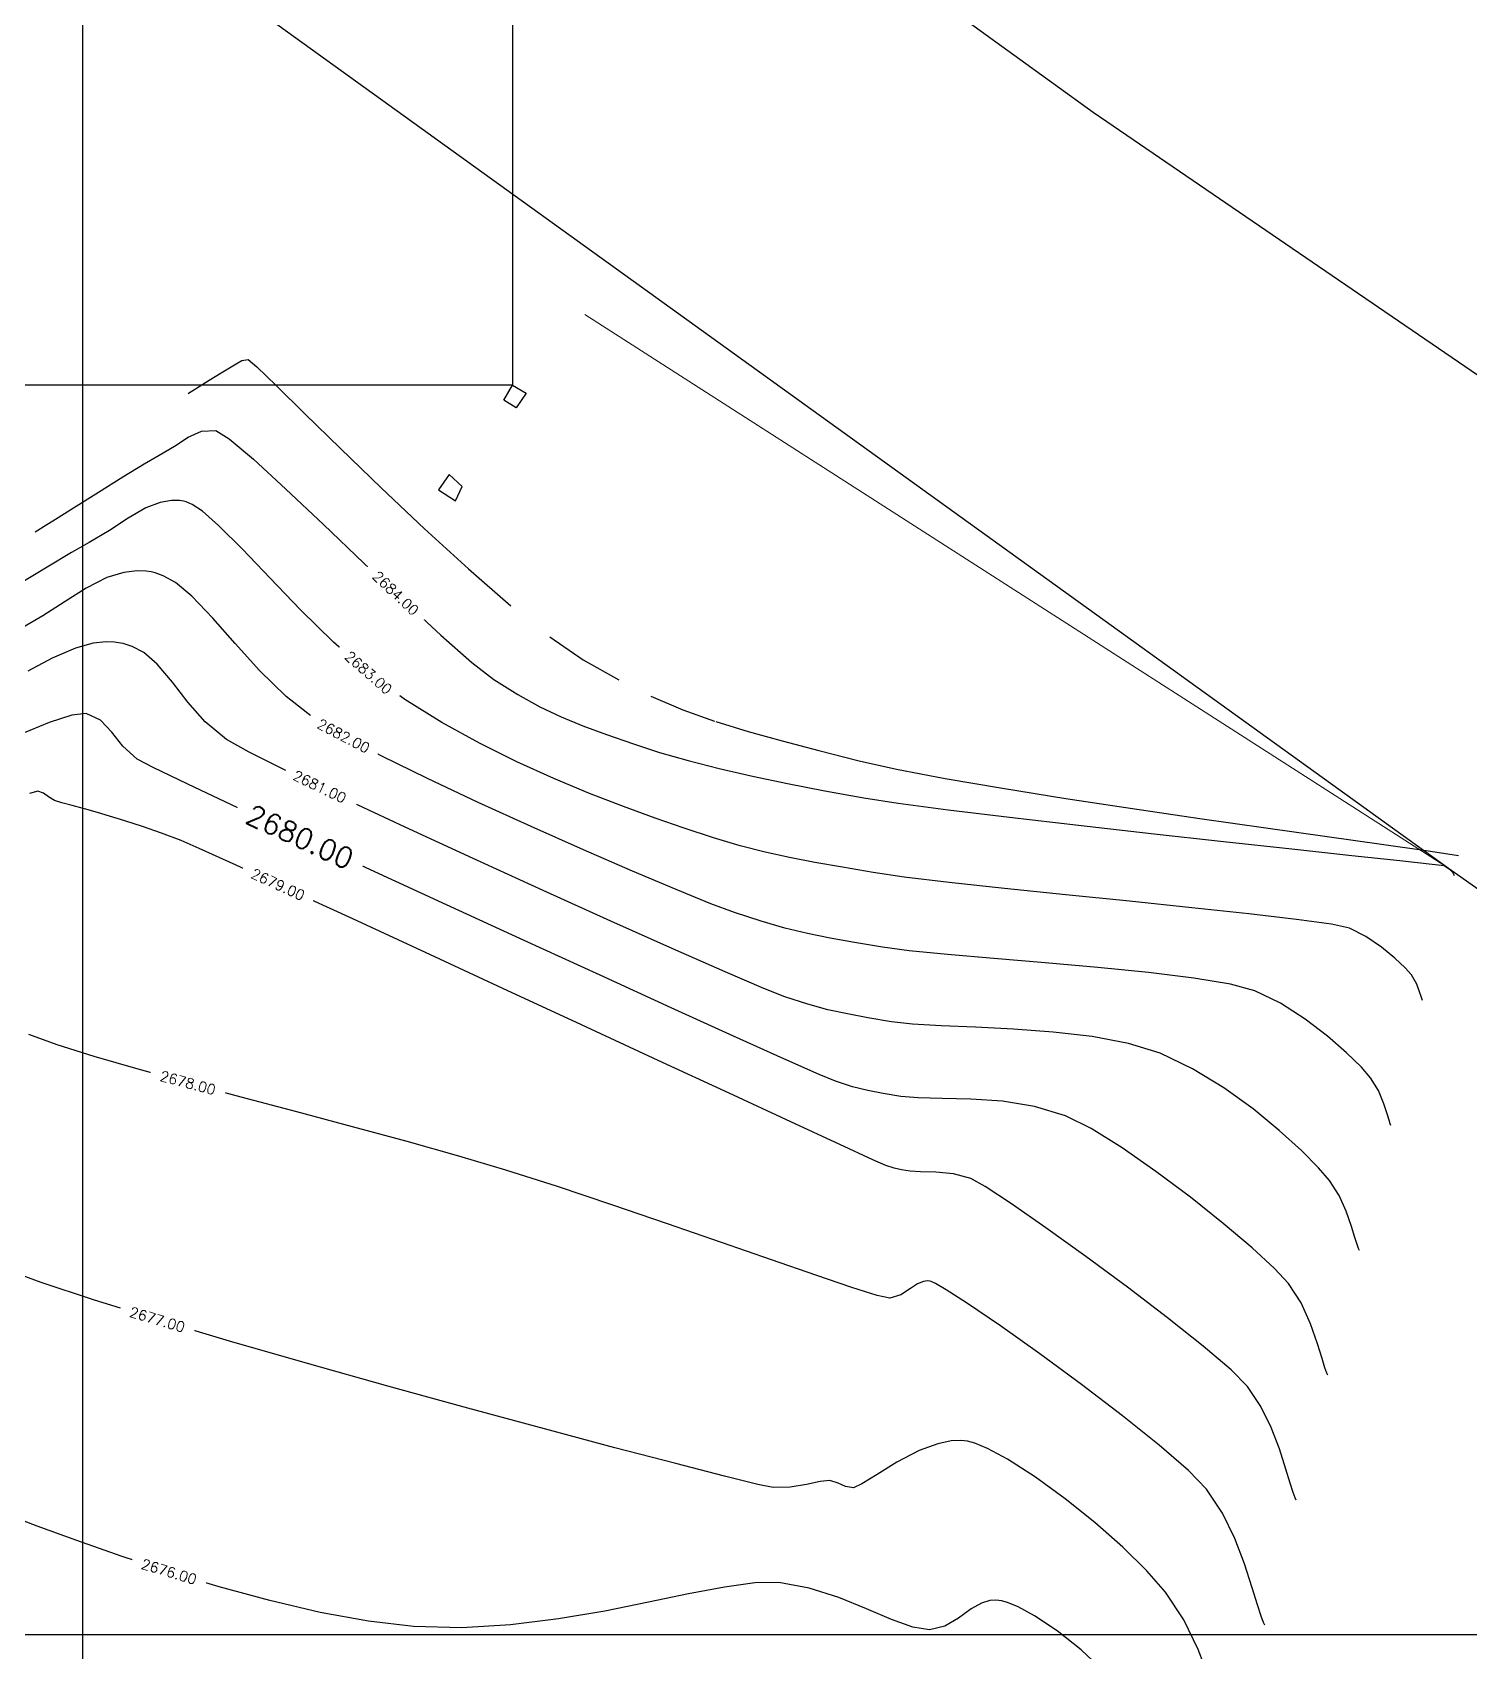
# Model space of a CAD drawing. Header units: millimetres. Extents: x 736950 to 738835, y 8500595 to 8502131.
# Drawn here: x 738298.76 to 738333.98, y 8501899.58 to 8501939.25 of the extents above; entities that cross this region are included whole.
import ezdxf

# ---------------------------------------------------------------- set-up
doc = ezdxf.new("R2010")
doc.units = ezdxf.units.MM
for name, color, linetype in [('C-TOPO', 7, 'Continuous'), ('C-TOPO-MAJR', 9, 'Continuous'), ('C-TOPO-MINR', 8, 'Continuous'), ('C-TOPO-TEXT', 7, 'Continuous'), ('Cuadricula Coordenadas', 5, 'Continuous')]:
    doc.layers.add(name, color=color, linetype=linetype)
doc.layers.add('LETRERO', color=5, linetype='Continuous', lineweight=30)
doc.layers.add('pista', color=251, linetype='Continuous', lineweight=5)
doc.layers.get('C-TOPO-TEXT').off()
doc.styles.get("Standard").update_dxf_attribs({"font": 'simplex.shx'})

# ---------------------------------------------------------------- blocks, each defined once
blk = doc.blocks.new('*U123')
at = {"layer": 'C-TOPO-MAJR', "color": 9, "linetype": 'Continuous', "lineweight": -3, "insert": (738305.317, 8501919.542, 2680), "char_height": 0.5, "width": 2.9819, "attachment_point": 5, "rotation": 335.1089, "bg_fill": 3, "box_fill_scale": 1.4, "bg_fill_color": 256, "bg_fill_true_color": 13158600, "bg_fill_transparency": 0}
blk.add_mtext('2680.00', dxfattribs=at)
at = {"layer": 'C-TOPO-MINR', "color": 4, "linetype": 'Continuous', "lineweight": -3, "char_height": 0.25, "attachment_point": 5, "bg_fill": 3, "box_fill_scale": 1.8, "bg_fill_color": 256, "bg_fill_true_color": 13158600, "bg_fill_transparency": 0}
for s, insert, width, rotation in [('2681.00', (738305.868, 8501920.737, 2681), 1.44286, 334.3395), ('2679.00', (738304.778, 8501918.375, 2679), 1.49095, 335.3346)]:
    blk.add_mtext(s, dxfattribs=dict(at, insert=insert, width=width, rotation=rotation))
blk = doc.blocks.new('*U124')
at = {"layer": 'C-TOPO-MINR', "color": 4, "linetype": 'Continuous', "lineweight": -3, "insert": (738302.57, 8501913.515, 2678), "char_height": 0.25, "width": 1.49095, "attachment_point": 5, "rotation": 344.9995, "bg_fill": 3, "box_fill_scale": 1.8, "bg_fill_color": 256, "bg_fill_true_color": 13158600, "bg_fill_transparency": 0}
blk.add_mtext('2678.00', dxfattribs=at)
blk = doc.blocks.new('*U125')
at = {"layer": 'C-TOPO-MINR', "color": 4, "linetype": 'Continuous', "lineweight": -3, "insert": (738301.82, 8501907.715, 2677), "char_height": 0.25, "width": 1.49095, "attachment_point": 5, "rotation": 343.5042, "bg_fill": 3, "box_fill_scale": 1.8, "bg_fill_color": 256, "bg_fill_true_color": 13158600, "bg_fill_transparency": 0}
blk.add_mtext('2677.00', dxfattribs=at)
blk = doc.blocks.new('*U126')
at = {"layer": 'C-TOPO-MINR', "color": 4, "linetype": 'Continuous', "lineweight": -3, "insert": (738302.108, 8501901.539, 2676), "char_height": 0.25, "width": 1.49095, "attachment_point": 5, "rotation": 343.1952, "bg_fill": 3, "box_fill_scale": 1.8, "bg_fill_color": 256, "bg_fill_true_color": 13158600, "bg_fill_transparency": 0}
blk.add_mtext('2676.00', dxfattribs=at)
blk = doc.blocks.new('*U147')
at = {"layer": 'C-TOPO-MINR', "color": 4, "linetype": 'Continuous', "lineweight": -3, "insert": (738305.799, 8501920.77, 2681), "char_height": 0.25, "width": 1.44286, "attachment_point": 5, "rotation": 334.3395, "bg_fill": 3, "box_fill_scale": 1.8, "bg_fill_color": 256, "bg_fill_true_color": 13158600, "bg_fill_transparency": 0}
blk.add_mtext('2681.00', dxfattribs=at)
at = {"layer": 'C-TOPO-MINR', "color": 4, "linetype": 'Continuous', "lineweight": -3, "insert": (738306.383, 8501922.014, 2682), "char_height": 0.25, "width": 1.49095, "attachment_point": 5, "rotation": 332.2533, "bg_fill": 3, "box_fill_scale": 1.8, "bg_fill_color": 256, "bg_fill_true_color": 13158600, "bg_fill_transparency": 0}
blk.add_mtext('2682.00', dxfattribs=at)
blk = doc.blocks.new('*U148')
at = {"layer": 'C-TOPO-MINR', "color": 4, "linetype": 'Continuous', "lineweight": -3, "insert": (738306.995, 8501923.564, 2683), "char_height": 0.25, "width": 1.49095, "attachment_point": 5, "rotation": 318.7321, "bg_fill": 3, "box_fill_scale": 1.8, "bg_fill_color": 256, "bg_fill_true_color": 13158600, "bg_fill_transparency": 0}
blk.add_mtext('2683.00', dxfattribs=at)
blk = doc.blocks.new('*U149')
at = {"layer": 'C-TOPO-MINR', "color": 4, "linetype": 'Continuous', "lineweight": -3, "insert": (738307.663, 8501925.511, 2684), "char_height": 0.25, "width": 1.49095, "attachment_point": 5, "rotation": 316.57, "bg_fill": 3, "box_fill_scale": 1.8, "bg_fill_color": 256, "bg_fill_true_color": 13158600, "bg_fill_transparency": 0}
blk.add_mtext('2684.00', dxfattribs=at)

msp = doc.modelspace()

# ---------------------------------------------------------------- linework, layer by layer
at = {"flags": 128}
msp.add_lwpolyline([(738133.338, 8502054.322), (738310.526, 8502054.322), (738310.526, 8501930.612), (738133.338, 8501930.612)], close=True, dxfattribs=at)
msp.add_lwpolyline([(737992.237, 8502032.929), (738060.228, 8502033.963), (738124.078, 8502038.099), (738168.945, 8502039.823), (738184.338, 8502040.373), (738194.182, 8502040.638), (738201.529, 8502039.959), (738208.875, 8502038.192), (738217.719, 8502034.117), (738227.403, 8502029.391), (738239.375, 8502021.186), (738248.416, 8502010.787), (738259.11, 8501998.031), (738273.844, 8501978.937), (738282.989, 8501969.785), (738293.234, 8501960.896), (738307.564, 8501949.71), (738324.755, 8501937.3), (738346.321, 8501922.553), (738365.169, 8501910.659), (738374.717, 8501906.845), (738383.991, 8501905.483), (738394.221, 8501905.483), (738402.405, 8501907.389)], dxfattribs=at)
msp.add_lwpolyline([(737992.237, 8502032.929), (738060.228, 8502033.963), (738124.078, 8502038.099), (738168.945, 8502039.823), (738184.338, 8502040.373), (738194.182, 8502040.638), (738201.529, 8502039.959), (738208.875, 8502038.192), (738217.719, 8502034.117), (738227.403, 8502029.391), (738239.375, 8502021.186), (738248.416, 8502010.787), (738259.11, 8501998.031), (738273.844, 8501978.937), (738282.989, 8501969.785), (738293.234, 8501960.896), (738307.564, 8501949.71), (738324.755, 8501937.3), (738346.321, 8501922.553), (738365.169, 8501910.659), (738374.717, 8501906.845), (738383.991, 8501905.483), (738394.221, 8501905.483), (738402.405, 8501907.389)], dxfattribs=at)
at = {"layer": 'C-TOPO', "color": 3, "linetype": 'Continuous', "lineweight": -3}
for p, q in [((738303.588, 8501931.031, 2685), (738303.75, 8501931.131, 2685)), ((738303.75, 8501931.131, 2685), (738303.896, 8501931.214, 2685)), ((738303.896, 8501931.214, 2685), (738304.051, 8501931.234, 2685)), ((738304.051, 8501931.234, 2685), (738304.256, 8501931.061, 2685)), ((738304.256, 8501931.061, 2685), (738304.735, 8501930.599, 2685)), ((738302.85, 8501930.578, 2685), (738303.091, 8501930.73, 2685)), ((738303.091, 8501930.73, 2685), (738303.383, 8501930.911, 2685)), ((738303.383, 8501930.911, 2685), (738303.588, 8501931.031, 2685)), ((738302.575, 8501930.406, 2685), (738302.609, 8501930.427, 2685)), ((738302.609, 8501930.427, 2685), (738302.692, 8501930.479, 2685)), ((738302.692, 8501930.479, 2685), (738302.85, 8501930.578, 2685)), ((738304.735, 8501930.599, 2685), (738305.438, 8501929.91, 2685)), ((738305.438, 8501929.91, 2685), (738306.312, 8501929.054, 2685)), ((738306.312, 8501929.054, 2685), (738307.306, 8501928.094, 2685)), ((738307.306, 8501928.094, 2685), (738308.367, 8501927.092, 2685)), ((738308.367, 8501927.092, 2685), (738309.444, 8501926.108, 2685)), ((738309.444, 8501926.108, 2685), (738310.485, 8501925.204, 2685)), ((738311.439, 8501924.442, 2685), (738312.253, 8501923.883, 2685)), ((738312.253, 8501923.883, 2685), (738313.126, 8501923.389, 2685)), ((738313.917, 8501922.985, 2690), (738314.696, 8501922.651, 2690)), ((738299.168, 8501922.341, 2680), (738298.458, 8501922.047, 2680)), ((738299.723, 8501922.524, 2680), (738299.168, 8501922.341, 2680)), ((738300.078, 8501922.565, 2680), (738299.723, 8501922.524, 2680)), ((738300.431, 8501922.404, 2680), (738300.078, 8501922.565, 2680)), ((738300.705, 8501922.108, 2680), (738300.431, 8501922.404, 2680)), ((738314.696, 8501922.651, 2690), (738315.475, 8501922.377, 2690)), ((738315.504, 8501922.369, 2685), (738316.298, 8501922.123, 2685)), ((738300.979, 8501921.76, 2680), (738300.705, 8501922.108, 2680)), ((738316.298, 8501922.123, 2685), (738317.132, 8501921.893, 2685)), ((738301.33, 8501921.443, 2680), (738300.979, 8501921.76, 2680)), ((738317.132, 8501921.893, 2685), (738318.031, 8501921.661, 2685)), ((738318.031, 8501921.661, 2685), (738319.019, 8501921.407, 2685)), ((738301.717, 8501921.242, 2680), (738301.33, 8501921.443, 2680)), ((738302.567, 8501920.832, 2680), (738301.717, 8501921.242, 2680)), ((738319.019, 8501921.407, 2685), (738319.934, 8501921.199, 2685)), ((738319.934, 8501921.199, 2685), (738321.126, 8501920.972, 2685)), ((738303.794, 8501920.253, 2680), (738302.567, 8501920.832, 2680)), ((738321.126, 8501920.972, 2685), (738322.529, 8501920.731, 2685)), ((738322.529, 8501920.731, 2685), (738324.08, 8501920.484, 2685)), ((738324.08, 8501920.484, 2685), (738325.715, 8501920.236, 2685)), ((738305.317, 8501919.542, 2680), (738303.794, 8501920.253, 2680)), ((738325.715, 8501920.236, 2685), (738327.37, 8501919.993, 2685)), ((738327.37, 8501919.993, 2685), (738328.981, 8501919.763, 2685)), ((738307.049, 8501918.738, 2680), (738305.317, 8501919.542, 2680)), ((738328.981, 8501919.763, 2685), (738330.483, 8501919.551, 2685)), ((738330.483, 8501919.551, 2685), (738331.814, 8501919.364, 2685)), ((738331.814, 8501919.364, 2685), (738332.909, 8501919.207, 2685)), ((738332.909, 8501919.207, 2685), (738333.703, 8501919.088, 2685)), ((738308.909, 8501917.879, 2680), (738307.049, 8501918.738, 2680)), ((738310.812, 8501917.004, 2680), (738308.909, 8501917.879, 2680)), ((738312.674, 8501916.151, 2680), (738310.812, 8501917.004, 2680)), ((738314.411, 8501915.357, 2680), (738312.674, 8501916.151, 2680)), ((738315.94, 8501914.663, 2680), (738314.411, 8501915.357, 2680)), ((738317.177, 8501914.105, 2680), (738315.94, 8501914.663, 2680)), ((738318.037, 8501913.723, 2680), (738317.177, 8501914.105, 2680)), ((738318.438, 8501913.554, 2680), (738318.037, 8501913.723, 2680)), ((738318.858, 8501913.421, 2680), (738318.438, 8501913.554, 2680)), ((738319.229, 8501913.329, 2680), (738318.858, 8501913.421, 2680)), ((738319.604, 8501913.255, 2680), (738319.229, 8501913.329, 2680)), ((738320.04, 8501913.178, 2680), (738319.604, 8501913.255, 2680)), ((738320.463, 8501913.145, 2680), (738320.04, 8501913.178, 2680)), ((738321.051, 8501913.135, 2680), (738320.463, 8501913.145, 2680)), ((738321.755, 8501913.119, 2680), (738321.051, 8501913.135, 2680)), ((738322.527, 8501913.063, 2680), (738321.755, 8501913.119, 2680)), ((738323.318, 8501912.937, 2680), (738322.527, 8501913.063, 2680)), ((738324.077, 8501912.708, 2680), (738323.318, 8501912.937, 2680)), ((738324.706, 8501912.394, 2680), (738324.077, 8501912.708, 2680)), ((738325.463, 8501911.924, 2680), (738324.706, 8501912.394, 2680)), ((738326.292, 8501911.347, 2680), (738325.463, 8501911.924, 2680)), ((738327.137, 8501910.713, 2680), (738326.292, 8501911.347, 2680)), ((738327.94, 8501910.071, 2680), (738327.137, 8501910.713, 2680)), ((738328.647, 8501909.472, 2680), (738327.94, 8501910.071, 2680)), ((738329.199, 8501908.964, 2680), (738328.647, 8501909.472, 2680)), ((738329.542, 8501908.598, 2680), (738329.199, 8501908.964, 2680)), ((738329.847, 8501908.122, 2680), (738329.542, 8501908.598, 2680)), ((738330.076, 8501907.615, 2680), (738329.847, 8501908.122, 2680)), ((738330.249, 8501907.121, 2680), (738330.076, 8501907.615, 2680)), ((738330.36, 8501906.765, 2680), (738330.249, 8501907.121, 2680)), ((738330.433, 8501906.536, 2680), (738330.36, 8501906.765, 2680)), ((738330.479, 8501906.406, 2680), (738330.433, 8501906.536, 2680)), ((738330.503, 8501906.35, 2680), (738330.479, 8501906.406, 2680))]:
    msp.add_line(p, q, dxfattribs=at)
at = {"layer": 'C-TOPO', "color": 42, "linetype": 'Continuous', "lineweight": -3}
for p, q in [((738302.574, 8501929.331, 2684), (738302.902, 8501929.478, 2684)), ((738302.902, 8501929.478, 2684), (738303.256, 8501929.5, 2684)), ((738303.256, 8501929.5, 2684), (738303.581, 8501929.297, 2684)), ((738301.868, 8501928.891, 2684), (738302.24, 8501929.116, 2684)), ((738302.24, 8501929.116, 2684), (738302.574, 8501929.331, 2684)), ((738303.581, 8501929.297, 2684), (738304.175, 8501928.792, 2684)), ((738300.977, 8501928.363, 2684), (738301.499, 8501928.68, 2684)), ((738301.499, 8501928.68, 2684), (738301.868, 8501928.891, 2684)), ((738304.175, 8501928.792, 2684), (738304.969, 8501928.064, 2684)), ((738300.376, 8501927.988, 2684), (738300.977, 8501928.363, 2684)), ((738299.769, 8501927.606, 2684), (738300.376, 8501927.988, 2684)), ((738304.969, 8501928.064, 2684), (738305.894, 8501927.191, 2684)), ((738299.328, 8501927.328, 2684), (738299.769, 8501927.606, 2684)), ((738301.542, 8501927.602, 2683), (738301.106, 8501927.349, 2683)), ((738301.894, 8501927.736, 2683), (738301.542, 8501927.602, 2683)), ((738302.17, 8501927.781, 2683), (738301.894, 8501927.736, 2683)), ((738302.362, 8501927.779, 2683), (738302.17, 8501927.781, 2683)), ((738302.462, 8501927.767, 2683), (738302.362, 8501927.779, 2683)), ((738302.527, 8501927.751, 2683), (738302.462, 8501927.767, 2683)), ((738302.672, 8501927.688, 2683), (738302.527, 8501927.751, 2683)), ((738302.926, 8501927.518, 2683), (738302.672, 8501927.688, 2683)), ((738303.324, 8501927.173, 2683), (738302.926, 8501927.518, 2683)), ((738298.895, 8501927.056, 2684), (738299.048, 8501927.152, 2684)), ((738299.048, 8501927.152, 2684), (738299.328, 8501927.328, 2684)), ((738301.106, 8501927.349, 2683), (738300.65, 8501927.049, 2683)), ((738303.912, 8501926.587, 2683), (738303.324, 8501927.173, 2683)), ((738305.894, 8501927.191, 2684), (738306.881, 8501926.251, 2684)), ((738298.83, 8501927.016, 2684), (738298.895, 8501927.056, 2684)), ((738300.148, 8501926.75, 2683), (738299.716, 8501926.507, 2683)), ((738300.65, 8501927.049, 2683), (738300.148, 8501926.75, 2683)), ((738299.716, 8501926.507, 2683), (738299.123, 8501926.152, 2683)), ((738304.585, 8501925.879, 2683), (738303.912, 8501926.587, 2683)), ((738299.123, 8501926.152, 2683), (738298.421, 8501925.721, 2683)), ((738300.583, 8501925.893, 2682), (738300.076, 8501925.638, 2682)), ((738300.999, 8501926.02, 2682), (738300.583, 8501925.893, 2682)), ((738301.325, 8501926.056, 2682), (738300.999, 8501926.02, 2682)), ((738301.551, 8501926.048, 2682), (738301.325, 8501926.056, 2682)), ((738301.667, 8501926.033, 2682), (738301.551, 8501926.048, 2682)), ((738301.767, 8501926.012, 2682), (738301.667, 8501926.033, 2682)), ((738301.967, 8501925.941, 2682), (738301.767, 8501926.012, 2682)), ((738302.266, 8501925.77, 2682), (738301.967, 8501925.941, 2682)), ((738306.881, 8501926.251, 2684), (738307.861, 8501925.324, 2684)), ((738300.076, 8501925.638, 2682), (738299.562, 8501925.312, 2682)), ((738302.667, 8501925.44, 2682), (738302.266, 8501925.77, 2682)), ((738305.333, 8501925.104, 2683), (738304.585, 8501925.879, 2683)), ((738299.562, 8501925.312, 2682), (738299.02, 8501924.956, 2682)), ((738303.184, 8501924.902, 2682), (738302.667, 8501925.44, 2682)), ((738306.14, 8501924.314, 2683), (738305.333, 8501925.104, 2683)), ((738307.861, 8501925.324, 2684), (738308.765, 8501924.486, 2684)), ((738299.02, 8501924.956, 2682), (738298.428, 8501924.61, 2682)), ((738303.731, 8501924.276, 2682), (738303.184, 8501924.902, 2682)), ((738300.565, 8501924.318, 2681), (738300.249, 8501924.284, 2681)), ((738300.771, 8501924.312, 2681), (738300.565, 8501924.318, 2681)), ((738300.873, 8501924.299, 2681), (738300.771, 8501924.312, 2681)), ((738300.987, 8501924.276, 2681), (738300.873, 8501924.299, 2681)), ((738306.995, 8501923.564, 2683), (738306.14, 8501924.314, 2683)), ((738308.765, 8501924.486, 2684), (738309.524, 8501923.817, 2684)), ((738299.245, 8501923.923, 2681), (738298.65, 8501923.603, 2681)), ((738299.813, 8501924.166, 2681), (738299.245, 8501923.923, 2681)), ((738300.249, 8501924.284, 2681), (738299.813, 8501924.166, 2681)), ((738301.201, 8501924.208, 2681), (738300.987, 8501924.276, 2681)), ((738301.487, 8501924.055, 2681), (738301.201, 8501924.208, 2681)), ((738301.82, 8501923.773, 2681), (738301.487, 8501924.055, 2681)), ((738304.323, 8501923.617, 2682), (738303.731, 8501924.276, 2682)), ((738302.196, 8501923.333, 2681), (738301.82, 8501923.773, 2681)), ((738304.975, 8501922.979, 2682), (738304.323, 8501923.617, 2682)), ((738307.884, 8501922.907, 2683), (738306.995, 8501923.564, 2683)), ((738309.524, 8501923.817, 2684), (738310.068, 8501923.395, 2684)), ((738302.571, 8501922.845, 2681), (738302.196, 8501923.333, 2681)), ((738310.068, 8501923.395, 2684), (738310.655, 8501923.028, 2684)), ((738302.994, 8501922.361, 2681), (738302.571, 8501922.845, 2681)), ((738305.699, 8501922.419, 2682), (738304.975, 8501922.979, 2682)), ((738308.795, 8501922.343, 2683), (738307.884, 8501922.907, 2683)), ((738310.655, 8501923.028, 2684), (738311.194, 8501922.731, 2684)), ((738311.194, 8501922.731, 2684), (738311.714, 8501922.482, 2684)), ((738303.515, 8501921.931, 2681), (738302.994, 8501922.361, 2681)), ((738306.383, 8501922.014, 2682), (738305.699, 8501922.419, 2682)), ((738309.716, 8501921.834, 2683), (738308.795, 8501922.343, 2683)), ((738311.714, 8501922.482, 2684), (738312.25, 8501922.261, 2684)), ((738304.075, 8501921.618, 2681), (738303.515, 8501921.931, 2681)), ((738307.319, 8501921.522, 2682), (738306.383, 8501922.014, 2682)), ((738312.25, 8501922.261, 2684), (738312.831, 8501922.047, 2684)), ((738312.831, 8501922.047, 2684), (738313.49, 8501921.817, 2684)), ((738305.054, 8501921.128, 2681), (738304.075, 8501921.618, 2681)), ((738308.441, 8501920.969, 2682), (738307.319, 8501921.522, 2682)), ((738310.634, 8501921.377, 2683), (738309.716, 8501921.834, 2683)), ((738313.49, 8501921.817, 2684), (738314.129, 8501921.612, 2684)), ((738314.129, 8501921.612, 2684), (738314.83, 8501921.412, 2684)), ((738306.357, 8501920.502, 2681), (738305.054, 8501921.128, 2681)), ((738311.536, 8501920.968, 2683), (738310.634, 8501921.377, 2683)), ((738314.83, 8501921.412, 2684), (738315.588, 8501921.218, 2684)), ((738315.588, 8501921.218, 2684), (738316.402, 8501921.029, 2684)), ((738309.682, 8501920.384, 2682), (738308.441, 8501920.969, 2682)), ((738312.409, 8501920.604, 2683), (738311.536, 8501920.968, 2683)), ((738316.402, 8501921.029, 2684), (738317.266, 8501920.846, 2684)), ((738317.266, 8501920.846, 2684), (738318.178, 8501920.667, 2684)), ((738298.89, 8501920.659, 2679), (738298.69, 8501920.602, 2679)), ((738299.033, 8501920.613, 2679), (738298.89, 8501920.659, 2679)), ((738299.155, 8501920.523, 2679), (738299.033, 8501920.613, 2679)), ((738299.3, 8501920.435, 2679), (738299.155, 8501920.523, 2679)), ((738299.478, 8501920.377, 2679), (738299.3, 8501920.435, 2679)), ((738299.734, 8501920.308, 2679), (738299.478, 8501920.377, 2679)), ((738307.891, 8501919.782, 2681), (738306.357, 8501920.502, 2681)), ((738310.978, 8501919.792, 2682), (738309.682, 8501920.384, 2682)), ((738313.241, 8501920.282, 2683), (738312.409, 8501920.604, 2683)), ((738318.178, 8501920.667, 2684), (738319.133, 8501920.494, 2684)), ((738319.133, 8501920.494, 2684), (738319.976, 8501920.366, 2684)), ((738319.976, 8501920.366, 2684), (738321.198, 8501920.207, 2684)), ((738300.036, 8501920.227, 2679), (738299.734, 8501920.308, 2679)), ((738300.353, 8501920.136, 2679), (738300.036, 8501920.227, 2679)), ((738300.65, 8501920.046, 2679), (738300.353, 8501920.136, 2679)), ((738301.024, 8501919.931, 2679), (738300.65, 8501920.046, 2679)), ((738301.455, 8501919.793, 2679), (738301.024, 8501919.931, 2679)), ((738314.018, 8501919.999, 2683), (738313.241, 8501920.282, 2683)), ((738314.727, 8501919.752, 2683), (738314.018, 8501919.999, 2683)), ((738321.198, 8501920.207, 2684), (738322.703, 8501920.024, 2684)), ((738322.703, 8501920.024, 2684), (738324.394, 8501919.827, 2684)), ((738301.922, 8501919.634, 2679), (738301.455, 8501919.793, 2679)), ((738302.403, 8501919.453, 2679), (738301.922, 8501919.634, 2679)), ((738309.562, 8501919.009, 2681), (738307.891, 8501919.782, 2681)), ((738312.261, 8501919.221, 2682), (738310.978, 8501919.792, 2682)), ((738315.449, 8501919.515, 2683), (738314.727, 8501919.752, 2683)), ((738324.394, 8501919.827, 2684), (738326.175, 8501919.626, 2684)), ((738326.175, 8501919.626, 2684), (738327.95, 8501919.43, 2684)), ((738302.847, 8501919.258, 2679), (738302.403, 8501919.453, 2679)), ((738303.754, 8501918.845, 2679), (738302.847, 8501919.258, 2679)), ((738313.468, 8501918.698, 2682), (738312.261, 8501919.221, 2682)), ((738316.101, 8501919.324, 2683), (738315.449, 8501919.515, 2683)), ((738316.713, 8501919.169, 2683), (738316.101, 8501919.324, 2683)), ((738317.315, 8501919.036, 2683), (738316.713, 8501919.169, 2683)), ((738327.95, 8501919.43, 2684), (738329.622, 8501919.247, 2684)), ((738329.622, 8501919.247, 2684), (738331.094, 8501919.087, 2684)), ((738305.038, 8501918.256, 2679), (738303.754, 8501918.845, 2679)), ((738311.275, 8501918.227, 2681), (738309.562, 8501919.009, 2681)), ((738317.936, 8501918.916, 2683), (738317.315, 8501919.036, 2683)), ((738318.608, 8501918.796, 2683), (738317.936, 8501918.916, 2683)), ((738319.36, 8501918.665, 2683), (738318.608, 8501918.796, 2683)), ((738331.094, 8501919.087, 2684), (738332.271, 8501918.959, 2684)), ((738332.271, 8501918.959, 2684), (738333.056, 8501918.873, 2684)), ((738333.056, 8501918.873, 2684), (738333.352, 8501918.837, 2684)), ((738333.352, 8501918.837, 2684), (738333.481, 8501918.751, 2684)), ((738333.481, 8501918.751, 2684), (738333.56, 8501918.681, 2684)), ((738314.531, 8501918.25, 2682), (738313.468, 8501918.698, 2682)), ((738320.123, 8501918.555, 2683), (738319.36, 8501918.665, 2683)), ((738321.226, 8501918.424, 2683), (738320.123, 8501918.555, 2683)), ((738322.577, 8501918.279, 2683), (738321.226, 8501918.424, 2683)), ((738333.56, 8501918.681, 2684), (738333.596, 8501918.595, 2684)), ((738306.612, 8501917.53, 2679), (738305.038, 8501918.256, 2679)), ((738312.938, 8501917.475, 2681), (738311.275, 8501918.227, 2681)), ((738315.385, 8501917.903, 2682), (738314.531, 8501918.25, 2682)), ((738324.08, 8501918.123, 2683), (738322.577, 8501918.279, 2683)), ((738325.642, 8501917.964, 2683), (738324.08, 8501918.123, 2683)), ((738327.168, 8501917.807, 2683), (738325.642, 8501917.964, 2683)), ((738315.964, 8501917.686, 2682), (738315.385, 8501917.903, 2682)), ((738316.616, 8501917.474, 2682), (738315.964, 8501917.686, 2682)), ((738328.565, 8501917.657, 2683), (738327.168, 8501917.807, 2683)), ((738329.737, 8501917.519, 2683), (738328.565, 8501917.657, 2683)), ((738308.39, 8501916.708, 2679), (738306.612, 8501917.53, 2679)), ((738314.456, 8501916.797, 2681), (738312.938, 8501917.475, 2681)), ((738317.2, 8501917.309, 2682), (738316.616, 8501917.474, 2682)), ((738317.752, 8501917.176, 2682), (738317.2, 8501917.309, 2682)), ((738318.308, 8501917.063, 2682), (738317.752, 8501917.176, 2682)), ((738330.591, 8501917.4, 2683), (738329.737, 8501917.519, 2683)), ((738331.033, 8501917.304, 2683), (738330.591, 8501917.4, 2683)), ((738331.438, 8501917.101, 2683), (738331.033, 8501917.304, 2683)), ((738315.735, 8501916.234, 2681), (738314.456, 8501916.797, 2681)), ((738318.908, 8501916.955, 2682), (738318.308, 8501917.063, 2682)), ((738319.587, 8501916.836, 2682), (738318.908, 8501916.955, 2682)), ((738320.243, 8501916.749, 2682), (738319.587, 8501916.836, 2682)), ((738331.817, 8501916.843, 2683), (738331.438, 8501917.101, 2683)), ((738332.146, 8501916.574, 2683), (738331.817, 8501916.843, 2683)), ((738310.287, 8501915.829, 2679), (738308.39, 8501916.708, 2679)), ((738321.182, 8501916.657, 2682), (738320.243, 8501916.749, 2682)), ((738322.321, 8501916.56, 2682), (738321.182, 8501916.657, 2682)), ((738323.576, 8501916.455, 2682), (738322.321, 8501916.56, 2682)), ((738324.867, 8501916.341, 2682), (738323.576, 8501916.455, 2682)), ((738332.4, 8501916.332, 2683), (738332.146, 8501916.574, 2683)), ((738316.681, 8501915.828, 2681), (738315.735, 8501916.234, 2681)), ((738326.108, 8501916.217, 2682), (738324.867, 8501916.341, 2682)), ((738327.219, 8501916.082, 2682), (738326.108, 8501916.217, 2682)), ((738328.115, 8501915.934, 2682), (738327.219, 8501916.082, 2682)), ((738332.555, 8501916.16, 2683), (738332.4, 8501916.332, 2683)), ((738332.685, 8501915.933, 2683), (738332.555, 8501916.16, 2683)), ((738312.217, 8501914.934, 2679), (738310.287, 8501915.829, 2679)), ((738317.201, 8501915.62, 2681), (738316.681, 8501915.828, 2681)), ((738317.759, 8501915.441, 2681), (738317.201, 8501915.62, 2681)), ((738328.715, 8501915.772, 2682), (738328.115, 8501915.934, 2682)), ((738329.345, 8501915.465, 2682), (738328.715, 8501915.772, 2682)), ((738332.752, 8501915.749, 2683), (738332.685, 8501915.933, 2683)), ((738332.79, 8501915.627, 2683), (738332.752, 8501915.749, 2683)), ((738332.812, 8501915.561, 2683), (738332.79, 8501915.627, 2683)), ((738318.253, 8501915.307, 2681), (738317.759, 8501915.441, 2681)), ((738318.729, 8501915.203, 2681), (738318.253, 8501915.307, 2681)), ((738319.234, 8501915.108, 2681), (738318.729, 8501915.203, 2681)), ((738329.948, 8501915.079, 2682), (738329.345, 8501915.465, 2682)), ((738332.823, 8501915.534, 2683), (738332.812, 8501915.561, 2683)), ((738314.094, 8501914.064, 2679), (738312.217, 8501914.934, 2679)), ((738319.813, 8501915.007, 2681), (738319.234, 8501915.108, 2681)), ((738320.323, 8501914.952, 2681), (738319.813, 8501915.007, 2681)), ((738321.025, 8501914.914, 2681), (738320.323, 8501914.952, 2681)), ((738321.869, 8501914.879, 2681), (738321.025, 8501914.914, 2681)), ((738322.803, 8501914.833, 2681), (738321.869, 8501914.879, 2681)), ((738323.774, 8501914.761, 2681), (738322.803, 8501914.833, 2681)), ((738330.496, 8501914.66, 2682), (738329.948, 8501915.079, 2682)), ((738299.364, 8501914.448, 2678), (738298.671, 8501914.7, 2678)), ((738300.272, 8501914.162, 2678), (738299.364, 8501914.448, 2678)), ((738324.731, 8501914.648, 2681), (738323.774, 8501914.761, 2681)), ((738325.622, 8501914.479, 2681), (738324.731, 8501914.648, 2681)), ((738326.396, 8501914.24, 2681), (738325.622, 8501914.479, 2681)), ((738330.963, 8501914.251, 2682), (738330.496, 8501914.66, 2682)), ((738301.354, 8501913.849, 2678), (738300.272, 8501914.162, 2678)), ((738315.832, 8501913.259, 2679), (738314.094, 8501914.064, 2679)), ((738327.188, 8501913.862, 2681), (738326.396, 8501914.24, 2681)), ((738331.324, 8501913.896, 2682), (738330.963, 8501914.251, 2682)), ((738302.57, 8501913.515, 2678), (738301.354, 8501913.849, 2678)), ((738327.955, 8501913.395, 2681), (738327.188, 8501913.862, 2681)), ((738331.551, 8501913.639, 2682), (738331.324, 8501913.896, 2682)), ((738331.742, 8501913.327, 2682), (738331.551, 8501913.639, 2682)), ((738303.878, 8501913.164, 2678), (738302.57, 8501913.515, 2678)), ((738317.345, 8501912.558, 2679), (738315.832, 8501913.259, 2679)), ((738328.671, 8501912.877, 2681), (738327.955, 8501913.395, 2681)), ((738331.876, 8501912.999, 2682), (738331.742, 8501913.327, 2682)), ((738305.238, 8501912.803, 2678), (738303.878, 8501913.164, 2678)), ((738306.607, 8501912.439, 2678), (738305.238, 8501912.803, 2678)), ((738329.313, 8501912.35, 2681), (738328.671, 8501912.877, 2681)), ((738331.955, 8501912.754, 2682), (738331.876, 8501912.999, 2682)), ((738307.945, 8501912.075, 2678), (738306.607, 8501912.439, 2678)), ((738318.547, 8501912.003, 2679), (738317.345, 8501912.558, 2679)), ((738332.004, 8501912.597, 2682), (738331.955, 8501912.754, 2682)), ((738332.034, 8501912.51, 2682), (738332.004, 8501912.597, 2682)), ((738332.049, 8501912.472, 2682), (738332.034, 8501912.51, 2682)), ((738309.212, 8501911.72, 2678), (738307.945, 8501912.075, 2678)), ((738319.352, 8501911.633, 2679), (738318.547, 8501912.003, 2679)), ((738329.855, 8501911.854, 2681), (738329.313, 8501912.35, 2681)), ((738310.365, 8501911.377, 2678), (738309.212, 8501911.72, 2678)), ((738319.675, 8501911.488, 2679), (738319.352, 8501911.633, 2679)), ((738330.274, 8501911.43, 2681), (738329.855, 8501911.854, 2681)), ((738311.625, 8501910.975, 2678), (738310.365, 8501911.377, 2678)), ((738319.877, 8501911.426, 2679), (738319.675, 8501911.488, 2679)), ((738320.058, 8501911.386, 2679), (738319.877, 8501911.426, 2679)), ((738320.267, 8501911.349, 2679), (738320.058, 8501911.386, 2679)), ((738320.525, 8501911.335, 2679), (738320.267, 8501911.349, 2679)), ((738320.901, 8501911.327, 2679), (738320.525, 8501911.335, 2679)), ((738321.332, 8501911.287, 2679), (738320.901, 8501911.327, 2679)), ((738321.759, 8501911.175, 2679), (738321.332, 8501911.287, 2679)), ((738330.546, 8501911.119, 2681), (738330.274, 8501911.43, 2681)), ((738312.962, 8501910.53, 2678), (738311.625, 8501910.975, 2678)), ((738322.109, 8501910.974, 2679), (738321.759, 8501911.175, 2679)), ((738322.748, 8501910.552, 2679), (738322.109, 8501910.974, 2679)), ((738330.778, 8501910.757, 2681), (738330.546, 8501911.119, 2681)), ((738314.32, 8501910.065, 2678), (738312.962, 8501910.53, 2678)), ((738323.594, 8501909.963, 2679), (738322.748, 8501910.552, 2679)), ((738330.952, 8501910.372, 2681), (738330.778, 8501910.757, 2681)), ((738315.643, 8501909.606, 2678), (738314.32, 8501910.065, 2678)), ((738331.083, 8501909.997, 2681), (738330.952, 8501910.372, 2681)), ((738324.569, 8501909.264, 2679), (738323.594, 8501909.963, 2679)), ((738331.167, 8501909.727, 2681), (738331.083, 8501909.997, 2681)), ((738331.223, 8501909.553, 2681), (738331.167, 8501909.727, 2681)), ((738316.874, 8501909.176, 2678), (738315.643, 8501909.606, 2678)), ((738325.59, 8501908.512, 2679), (738324.569, 8501909.264, 2679)), ((738331.258, 8501909.454, 2681), (738331.223, 8501909.553, 2681)), ((738331.276, 8501909.411, 2681), (738331.258, 8501909.454, 2681)), ((738298.972, 8501908.621, 2677), (738298.042, 8501908.964, 2677)), ((738317.959, 8501908.8, 2678), (738316.874, 8501909.176, 2678)), ((738300.256, 8501908.198, 2677), (738298.972, 8501908.621, 2677)), ((738318.841, 8501908.503, 2678), (738317.959, 8501908.8, 2678)), ((738319.464, 8501908.308, 2678), (738318.841, 8501908.503, 2678)), ((738320.273, 8501908.473, 2678), (738320.041, 8501908.32, 2678)), ((738320.452, 8501908.591, 2678), (738320.273, 8501908.473, 2678)), ((738320.594, 8501908.648, 2678), (738320.452, 8501908.591, 2678)), ((738320.696, 8501908.661, 2678), (738320.594, 8501908.648, 2678)), ((738320.749, 8501908.658, 2678), (738320.696, 8501908.661, 2678)), ((738320.781, 8501908.65, 2678), (738320.749, 8501908.658, 2678)), ((738320.889, 8501908.599, 2678), (738320.781, 8501908.65, 2678)), ((738321.149, 8501908.448, 2678), (738320.889, 8501908.599, 2678)), ((738321.653, 8501908.123, 2678), (738321.149, 8501908.448, 2678)), ((738326.578, 8501907.761, 2679), (738325.59, 8501908.512, 2679)), ((738301.82, 8501907.715, 2677), (738300.256, 8501908.198, 2677)), ((738319.772, 8501908.242, 2678), (738319.464, 8501908.308, 2678)), ((738320.041, 8501908.32, 2678), (738319.772, 8501908.242, 2678)), ((738322.478, 8501907.561, 2678), (738321.653, 8501908.123, 2678)), ((738303.593, 8501907.19, 2677), (738301.82, 8501907.715, 2677)), ((738327.452, 8501907.068, 2679), (738326.578, 8501907.761, 2679)), ((738323.444, 8501906.875, 2678), (738322.478, 8501907.561, 2678)), ((738305.501, 8501906.642, 2677), (738303.593, 8501907.19, 2677)), ((738324.469, 8501906.122, 2678), (738323.444, 8501906.875, 2678)), ((738328.132, 8501906.488, 2679), (738327.452, 8501907.068, 2679)), ((738307.471, 8501906.088, 2677), (738305.501, 8501906.642, 2677)), ((738328.537, 8501906.078, 2679), (738328.132, 8501906.488, 2679)), ((738309.432, 8501905.547, 2677), (738307.471, 8501906.088, 2677)), ((738325.472, 8501905.359, 2678), (738324.469, 8501906.122, 2678)), ((738328.86, 8501905.59, 2679), (738328.537, 8501906.078, 2679)), ((738311.309, 8501905.037, 2677), (738309.432, 8501905.547, 2677)), ((738326.371, 8501904.639, 2678), (738325.472, 8501905.359, 2678)), ((738329.114, 8501905.069, 2679), (738328.86, 8501905.59, 2679)), ((738313.032, 8501904.577, 2677), (738311.309, 8501905.037, 2677)), ((738329.315, 8501904.546, 2679), (738329.114, 8501905.069, 2679)), ((738314.526, 8501904.186, 2677), (738313.032, 8501904.577, 2677)), ((738320.489, 8501904.504, 2677), (738319.939, 8501904.219, 2677)), ((738320.943, 8501904.675, 2677), (738320.489, 8501904.504, 2677)), ((738321.277, 8501904.745, 2677), (738320.943, 8501904.675, 2677)), ((738321.491, 8501904.755, 2677), (738321.277, 8501904.745, 2677)), ((738321.594, 8501904.747, 2677), (738321.491, 8501904.755, 2677)), ((738321.673, 8501904.734, 2677), (738321.594, 8501904.747, 2677)), ((738321.852, 8501904.684, 2677), (738321.673, 8501904.734, 2677)), ((738322.166, 8501904.555, 2677), (738321.852, 8501904.684, 2677)), ((738322.651, 8501904.295, 2677), (738322.166, 8501904.555, 2677)), ((738327.085, 8501904.02, 2678), (738326.371, 8501904.639, 2678)), ((738329.475, 8501904.054, 2679), (738329.315, 8501904.546, 2679)), ((738315.72, 8501903.88, 2677), (738314.526, 8501904.186, 2677)), ((738319.939, 8501904.219, 2677), (738319.456, 8501903.922, 2677)), ((738323.336, 8501903.856, 2677), (738322.651, 8501904.295, 2677)), ((738316.539, 8501903.679, 2677), (738315.72, 8501903.88, 2677)), ((738316.913, 8501903.602, 2677), (738316.539, 8501903.679, 2677)), ((738317.726, 8501903.678, 2677), (738317.328, 8501903.613, 2677)), ((738318.064, 8501903.747, 2677), (738317.726, 8501903.678, 2677)), ((738318.303, 8501903.77, 2677), (738318.064, 8501903.747, 2677)), ((738318.506, 8501903.711, 2677), (738318.303, 8501903.77, 2677)), ((738318.68, 8501903.627, 2677), (738318.506, 8501903.711, 2677)), ((738319.086, 8501903.688, 2677), (738318.877, 8501903.59, 2677)), ((738319.456, 8501903.922, 2677), (738319.086, 8501903.688, 2677)), ((738324.065, 8501903.325, 2677), (738323.336, 8501903.856, 2677)), ((738327.532, 8501903.557, 2678), (738327.085, 8501904.02, 2678)), ((738329.583, 8501903.704, 2679), (738329.475, 8501904.054, 2679)), ((738329.657, 8501903.477, 2679), (738329.583, 8501903.704, 2679)), ((738317.328, 8501903.613, 2677), (738316.913, 8501903.602, 2677)), ((738318.877, 8501903.59, 2677), (738318.68, 8501903.627, 2677)), ((738324.793, 8501902.74, 2677), (738324.065, 8501903.325, 2677)), ((738327.918, 8501902.974, 2678), (738327.532, 8501903.557, 2678)), ((738329.705, 8501903.346, 2679), (738329.657, 8501903.477, 2679)), ((738329.729, 8501903.288, 2679), (738329.705, 8501903.346, 2679)), ((738298.874, 8501902.658, 2676), (738298.053, 8501902.973, 2676)), ((738328.222, 8501902.352, 2678), (738327.918, 8501902.974, 2678)), ((738299.846, 8501902.302, 2676), (738298.874, 8501902.658, 2676)), ((738325.477, 8501902.138, 2677), (738324.793, 8501902.74, 2677)), ((738300.935, 8501901.923, 2676), (738299.846, 8501902.302, 2676)), ((738326.07, 8501901.558, 2677), (738325.477, 8501902.138, 2677)), ((738328.461, 8501901.729, 2678), (738328.222, 8501902.352, 2678)), ((738302.108, 8501901.539, 2676), (738300.935, 8501901.923, 2676)), ((738328.652, 8501901.141, 2678), (738328.461, 8501901.729, 2678)), ((738303.333, 8501901.169, 2676), (738302.108, 8501901.539, 2676)), ((738326.528, 8501901.036, 2677), (738326.07, 8501901.558, 2677)), ((738304.578, 8501900.831, 2676), (738303.333, 8501901.169, 2676)), ((738314.841, 8501900.993, 2676), (738313.856, 8501900.789, 2676)), ((738315.717, 8501901.161, 2676), (738314.841, 8501900.993, 2676)), ((738316.46, 8501901.264, 2676), (738315.717, 8501901.161, 2676)), ((738317.048, 8501901.273, 2676), (738316.46, 8501901.264, 2676)), ((738317.796, 8501901.137, 2676), (738317.048, 8501901.273, 2676)), ((738318.52, 8501900.903, 2676), (738317.796, 8501901.137, 2676)), ((738319.198, 8501900.628, 2676), (738318.52, 8501900.903, 2676)), ((738326.976, 8501900.359, 2677), (738326.528, 8501901.036, 2677)), ((738328.781, 8501900.723, 2678), (738328.652, 8501901.141, 2678)), ((738305.809, 8501900.543, 2676), (738304.578, 8501900.831, 2676)), ((738306.995, 8501900.324, 2676), (738305.809, 8501900.543, 2676)), ((738312.785, 8501900.575, 2676), (738311.651, 8501900.38, 2676)), ((738313.856, 8501900.789, 2676), (738312.785, 8501900.575, 2676)), ((738319.809, 8501900.367, 2676), (738319.198, 8501900.628, 2676)), ((738321.765, 8501900.625, 2676), (738321.453, 8501900.404, 2676)), ((738322.018, 8501900.768, 2676), (738321.765, 8501900.625, 2676)), ((738322.22, 8501900.83, 2676), (738322.018, 8501900.768, 2676)), ((738322.363, 8501900.842, 2676), (738322.22, 8501900.83, 2676)), ((738322.438, 8501900.836, 2676), (738322.363, 8501900.842, 2676)), ((738322.504, 8501900.825, 2676), (738322.438, 8501900.836, 2676)), ((738322.653, 8501900.784, 2676), (738322.504, 8501900.825, 2676)), ((738322.914, 8501900.678, 2676), (738322.653, 8501900.784, 2676)), ((738323.315, 8501900.461, 2676), (738322.914, 8501900.678, 2676)), ((738328.87, 8501900.452, 2678), (738328.781, 8501900.723, 2678)), ((738308.101, 8501900.192, 2676), (738306.995, 8501900.324, 2676)), ((738309.286, 8501900.161, 2676), (738308.101, 8501900.192, 2676)), ((738310.477, 8501900.233, 2676), (738309.286, 8501900.161, 2676)), ((738311.651, 8501900.38, 2676), (738310.477, 8501900.233, 2676)), ((738320.33, 8501900.177, 2676), (738319.809, 8501900.367, 2676)), ((738320.739, 8501900.112, 2676), (738320.33, 8501900.177, 2676)), ((738321.12, 8501900.208, 2676), (738320.739, 8501900.112, 2676)), ((738321.453, 8501900.404, 2676), (738321.12, 8501900.208, 2676)), ((738323.874, 8501900.087, 2676), (738323.315, 8501900.461, 2676)), ((738327.329, 8501899.636, 2677), (738326.976, 8501900.359, 2677)), ((738328.927, 8501900.296, 2678), (738328.87, 8501900.452, 2678)), ((738328.956, 8501900.227, 2678), (738328.927, 8501900.296, 2678)), ((738324.456, 8501899.622, 2676), (738323.874, 8501900.087, 2676)), ((738325.02, 8501899.09, 2676), (738324.456, 8501899.622, 2676)), ((738327.607, 8501898.911, 2677), (738327.329, 8501899.636, 2677))]:
    msp.add_line(p, q, dxfattribs=at)
at = {"layer": 'Cuadricula Coordenadas', "color": 8}
for p, q in [((738300, 8500595.507), (738300, 8502130.641)), ((736950.226, 8501900), (738552.898, 8501900))]:
    msp.add_line(p, q, dxfattribs=at)
at = {"layer": 'LETRERO'}
for p, q in [((738310.316, 8501930.241), (738310.526, 8501930.612)), ((738310.526, 8501930.612), (738310.859, 8501930.416)), ((738310.859, 8501930.416), (738310.613, 8501930.056)), ((738310.613, 8501930.056), (738310.316, 8501930.241)), ((738308.971, 8501928.416), (738308.71, 8501928.047)), ((738309.29, 8501928.122), (738308.971, 8501928.416)), ((738308.71, 8501928.047), (738309.131, 8501927.771)), ((738309.131, 8501927.771), (738309.29, 8501928.122))]:
    msp.add_line(p, q, dxfattribs=at)
at = {"layer": 'pista'}
msp.add_line((738312.294, 8501932.338), (738333.456, 8501918.771), dxfattribs=at)

# ---------------------------------------------------------------- next in the draw order: block references
at = {"layer": 'C-TOPO-TEXT', "color": 7, "linetype": 'Continuous', "lineweight": -3}
for name in ['*U123', '*U124', '*U125', '*U126']:
    msp.add_blockref(name, (0, 0), dxfattribs=at)

# ---------------------------------------------------------------- next in the draw order: block references
msp.add_blockref('*U147', (0, 0), dxfattribs=at)

# ---------------------------------------------------------------- next in the draw order: block references
msp.add_blockref('*U148', (0, 0), dxfattribs=at)

# ---------------------------------------------------------------- next in the draw order: block references
msp.add_blockref('*U149', (0, 0), dxfattribs=at)

# ---------------------------------------------------------------- next in the draw order: linework, layer by layer
at = {"flags": 128}
msp.add_lwpolyline([(737585.913, 8501778.185), (737639.961, 8501813.216), (737684.569, 8501854.665), (737720.556, 8501863.1), (737742.067, 8501867.371), (737762.066, 8501882.16), (737785.932, 8501952.112), (737806.15, 8501987.692), (737853.298, 8502017.405), (738098.417, 8502022.333), (738206.81, 8502020.965), (738240.32, 8502004.255), (738269.747, 8501964.683), (738333.456, 8501918.771), (738390.063, 8501879.06), (738437.088, 8501868.592), (738458.442, 8501878.527), (738495.186, 8501893.335), (738504.537, 8501918.956), (738546.329, 8501946.044), (738585.917, 8501937.231)], dxfattribs=at)

doc.saveas('drawing.dxf')
